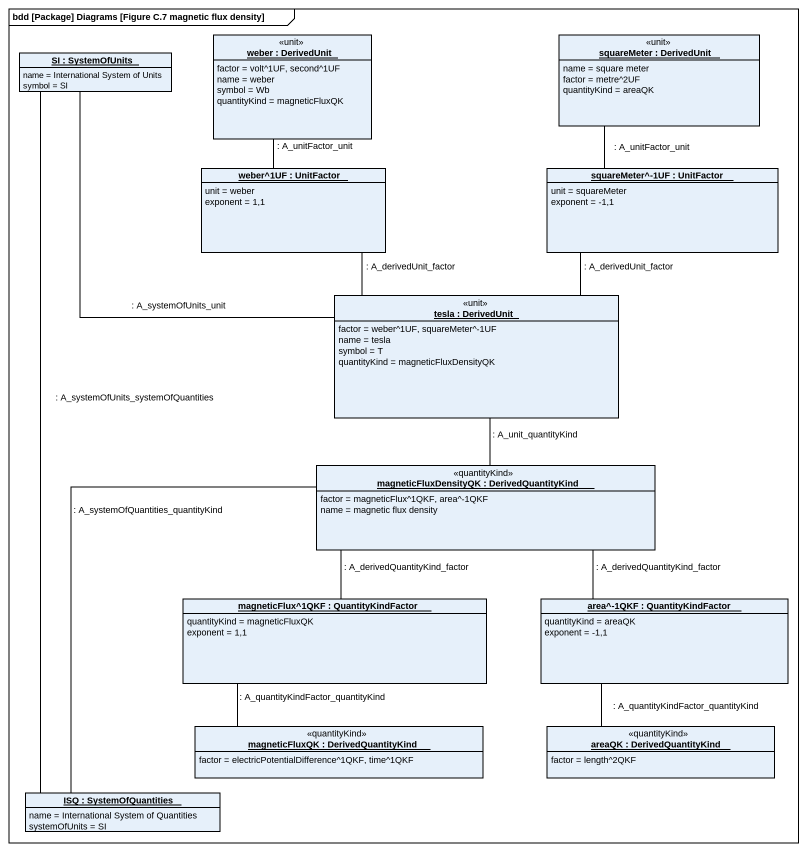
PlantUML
@startuml
mainframe bdd [Package] Diagrams [Figure C.7 magnetic flux density]
hide circle
hide empty members
object "SI : SystemOfUnits" as SI {
  name = International System of Units
  symbol = SI
}
object "weber : DerivedUnit" as weber <<unit>> {
  factor = volt^1UF, second^1UF
  name = weber
  symbol = Wb
  quantityKind = magneticFluxQK
}
object "squareMeter : DerivedUnit" as squareMeter <<unit>> {
  name = square meter
  factor = metre^2UF
  quantityKind = areaQK
}
object "weber^1UF : UnitFactor" as weber_1UF {
  unit = weber
  exponent = 1,1
}
object "squareMeter^-1UF : UnitFactor" as squareMeter_1UF {
  unit = squareMeter
  exponent = -1,1
}
object "tesla : DerivedUnit" as tesla <<unit>> {
  factor = weber^1UF, squareMeter^-1UF
  name = tesla
  symbol = T
  quantityKind = magneticFluxDensityQK
}
object "magneticFluxDensityQK : DerivedQuantityKind" as magneticFluxDensityQK <<quantityKind>> {
  factor = magneticFlux^1QKF, area^-1QKF
  name = magnetic flux density
}
object "magneticFlux^1QKF : QuantityKindFactor" as magneticFlux_1QKF {
  quantityKind = magneticFluxQK
  exponent = 1,1
}
object "area^-1QKF : QuantityKindFactor" as area_1QKF {
  quantityKind = areaQK
  exponent = -1,1
}
object "magneticFluxQK : DerivedQuantityKind" as magneticFluxQK <<quantityKind>> {
  factor = electricPotentialDifference^1QKF, time^1QKF
}
object "areaQK : DerivedQuantityKind" as areaQK <<quantityKind>> {
  factor = length^2QKF
}
object "ISQ : SystemOfQuantities" as ISQ {
  name = International System of Quantities
  systemOfUnits = SI
}
SI -- tesla : : A_systemOfUnits_unit
weber_1UF -up- weber : : A_unitFactor_unit
squareMeter_1UF -up- squareMeter : : A_unitFactor_unit
tesla -up- weber_1UF : : A_derivedUnit_factor
tesla -up- squareMeter_1UF : : A_derivedUnit_factor
tesla -- magneticFluxDensityQK : : A_unit_quantityKind
magneticFluxDensityQK -- magneticFlux_1QKF : : A_derivedQuantityKind_factor
magneticFluxDensityQK -- area_1QKF : : A_derivedQuantityKind_factor
magneticFlux_1QKF -- magneticFluxQK : : A_quantityKindFactor_quantityKind
area_1QKF -- areaQK : : A_quantityKindFactor_quantityKind
ISQ -up- SI : : A_systemOfUnits_systemOfQuantities
ISQ -up- magneticFluxDensityQK : : A_systemOfQuantities_quantityKind
@enduml
